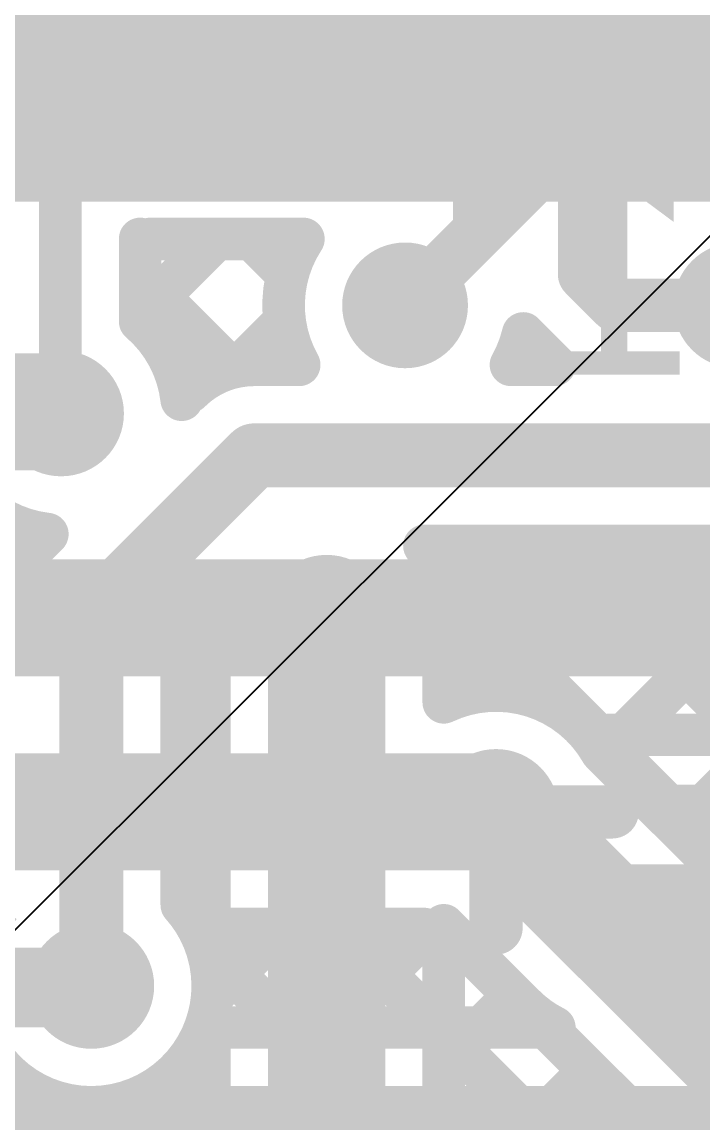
# Model space of a CAD drawing. Header units: millimetres. Extents: x 0 to 214, y 0 to 214.
# Drawn here: x 2.949 to 3.0769, y 3.0286 to 3.2354 of the extents above; entities that cross this region are included whole.
import ezdxf

# ---------------------------------------------------------------- set-up
doc = ezdxf.new("R2010")
doc.units = ezdxf.units.MM
doc.header["$MEASUREMENT"] = 0
for name, color, linetype in [('BottomLayer', 5, 'Continuous'), ('BottomOverlay', 54, 'Continuous'), ('BottomSolder', 6, 'Continuous'), ('TopLayer', 1, 'Continuous'), ('TopPaste', 8, 'Continuous'), ('TopSolder', 216, 'Continuous'), ('ViaHoleLayer', 16, 'Continuous')]:
    doc.layers.add(name, color=color, linetype=linetype)
doc.styles.add('Arial', font='', dxfattribs={"height": 0.2})
doc.styles.get('Arial').set_extended_font_data('Arial')

# ---------------------------------------------------------------- blocks, each defined once
blk = doc.blocks.new('LQFP_100_10')
at = {"layer": 'TopLayer'}
for points in [[(-0.0255905, 0.28149605), (-0.0255905, 0.32874015), (-0.0137795, 0.32874015), (-0.0137795, 0.28149605)], [(-0.005905500000000001, 0.28149605), (-0.005905499999999998, 0.32874015), (0.005905500000000001, 0.32874015), (0.005905499999999998, 0.28149605)], [(0.0137796, 0.28149605), (0.0137796, 0.32874015), (0.0255906, 0.32874015), (0.0255906, 0.28149605)], [(0.0334646, 0.28149605), (0.0334646, 0.32874015), (0.0452756, 0.32874015), (0.0452756, 0.28149605)], [(0.0531496, 0.28149605), (0.0531496, 0.32874015), (0.0649606, 0.32874015), (0.0649606, 0.28149605)], [(0.0728347, 0.28149605), (0.0728347, 0.32874015), (0.0846457, 0.32874015), (0.0846457, 0.28149605)], [(0.0925197, 0.28149605), (0.0925197, 0.32874015), (0.1043307, 0.32874015), (0.1043307, 0.28149605)]]:
    blk.add_hatch(color=1, dxfattribs=at).paths.add_polyline_path(points)
at = {"layer": 'TopPaste'}
for points in [[(-0.0255905, 0.28149605), (-0.0255905, 0.32874015), (-0.0137795, 0.32874015), (-0.0137795, 0.28149605)], [(-0.005905500000000001, 0.28149605), (-0.005905499999999998, 0.32874015), (0.005905500000000001, 0.32874015), (0.005905499999999998, 0.28149605)], [(0.0137796, 0.28149605), (0.0137796, 0.32874015), (0.0255906, 0.32874015), (0.0255906, 0.28149605)], [(0.0334646, 0.28149605), (0.0334646, 0.32874015), (0.0452756, 0.32874015), (0.0452756, 0.28149605)], [(0.0531496, 0.28149605), (0.0531496, 0.32874015), (0.0649606, 0.32874015), (0.0649606, 0.28149605)], [(0.0728347, 0.28149605), (0.0728347, 0.32874015), (0.0846457, 0.32874015), (0.0846457, 0.28149605)], [(0.0925197, 0.28149605), (0.0925197, 0.32874015), (0.1043307, 0.32874015), (0.1043307, 0.28149605)]]:
    blk.add_hatch(color=8, dxfattribs=at).paths.add_polyline_path(points)
at = {"layer": 'TopSolder'}
for points in [[(-0.0295905, 0.27749605), (-0.0295905, 0.33274015), (-0.009779499999999998, 0.33274015), (-0.009779500000000002, 0.27749605)], [(-0.009905500000000001, 0.27749605), (-0.0099055, 0.33274015), (0.009905500000000001, 0.33274015), (0.0099055, 0.27749605)], [(0.0097796, 0.27749605), (0.009779600000000001, 0.33274015), (0.0295906, 0.33274015), (0.0295906, 0.27749605)], [(0.0294646, 0.27749605), (0.0294646, 0.33274015), (0.0492756, 0.33274015), (0.0492756, 0.27749605)], [(0.0491496, 0.27749605), (0.0491496, 0.33274015), (0.0689606, 0.33274015), (0.0689606, 0.27749605)], [(0.0688347, 0.27749605), (0.0688347, 0.33274015), (0.0886457, 0.33274015), (0.0886457, 0.27749605)], [(0.0885197, 0.27749605), (0.0885197, 0.33274015), (0.1083307, 0.33274015), (0.1083307, 0.27749605)]]:
    blk.add_hatch(color=216, dxfattribs=at).paths.add_polyline_path(points)

msp = doc.modelspace()

# ---------------------------------------------------------------- hatches: boundary and pattern name
at = {"layer": 'BottomLayer'}
h = msp.add_hatch(color=5, dxfattribs=at)
edge = h.paths.add_edge_path()
edge.add_arc((3.0209236, 3.1821726), 0.011811, 0, 360)
h = msp.add_hatch(color=5, dxfattribs=at)
edge = h.paths.add_edge_path()
edge.add_arc((3.0831409, 3.1821726), 0.011811, 0, 360)
h = msp.add_hatch(color=5, dxfattribs=at)
edge = h.paths.add_edge_path()
edge.add_arc((2.956322, 3.1618655), 0.011811, 0, 360)
h = msp.add_hatch(color=5, dxfattribs=at)
edge = h.paths.add_edge_path()
edge.add_arc((3.00619, 3.1234797), 0.011811, 0, 360)
h = msp.add_hatch(color=5, dxfattribs=at)
edge = h.paths.add_edge_path()
edge.add_arc((3.038, 3.087), 0.011811, 0, 360)
h = msp.add_hatch(color=5, dxfattribs=at)
edge = h.paths.add_edge_path()
edge.add_arc((2.962, 3.054311), 0.011811, 0, 360)
at = {"layer": 'BottomSolder'}
h = msp.add_hatch(color=6, dxfattribs=at)
edge = h.paths.add_edge_path()
edge.add_arc((2.962, 3.054311), 0.0099055, 0, 360)
at = {"layer": 'TopLayer'}
h = msp.add_hatch(color=1, dxfattribs=at)
edge = h.paths.add_edge_path()
edge.add_arc((3.0209236, 3.1821726), 0.011811, 0, 360)
h = msp.add_hatch(color=1, dxfattribs=at)
edge = h.paths.add_edge_path()
edge.add_arc((3.0831409, 3.1821726), 0.011811, 0, 360)
h = msp.add_hatch(color=1, dxfattribs=at)
edge = h.paths.add_edge_path()
edge.add_arc((2.956322, 3.1618655), 0.011811, 0, 360)
h = msp.add_hatch(color=1, dxfattribs=at)
edge = h.paths.add_edge_path()
edge.add_arc((3.00619, 3.1234797), 0.011811, 0, 360)
h = msp.add_hatch(color=1, dxfattribs=at)
edge = h.paths.add_edge_path()
edge.add_arc((3.038, 3.087), 0.011811, 0, 360)
h = msp.add_hatch(color=1, dxfattribs=at)
edge = h.paths.add_edge_path()
edge.add_arc((2.962, 3.054311), 0.011811, 0, 360)
at = {"layer": 'TopSolder'}
h = msp.add_hatch(color=216, dxfattribs=at)
edge = h.paths.add_edge_path()
edge.add_arc((2.962, 3.054311), 0.0099055, 0, 360)
at = {"layer": 'ViaHoleLayer'}
h = msp.add_hatch(color=16, dxfattribs=at)
edge = h.paths.add_edge_path()
edge.add_arc((3.0209236, 3.1821726), 0.0059055, 0, 360)
h = msp.add_hatch(color=16, dxfattribs=at)
edge = h.paths.add_edge_path()
edge.add_arc((2.956322, 3.1618655), 0.0059055, 0, 360)
h = msp.add_hatch(color=16, dxfattribs=at)
edge = h.paths.add_edge_path()
edge.add_arc((3.00619, 3.1234797), 0.0059055, 0, 360)
h = msp.add_hatch(color=16, dxfattribs=at)
edge = h.paths.add_edge_path()
edge.add_arc((3.038, 3.087), 0.0059055, 0, 360)
h = msp.add_hatch(color=16, dxfattribs=at)
edge = h.paths.add_edge_path()
edge.add_arc((2.962, 3.054311), 0.0059055, 0, 360)

# ---------------------------------------------------------------- linework, layer by layer
at = {"layer": 'BottomLayer'}
for points, const_width in [([(3.0209236, 3.1821726), (3.084751, 3.246)], 0.01), ([(2.8968275, 3.1621726), (2.9560149, 3.1621726)], 0.022), ([(2.9560149, 3.1621726), (2.956322, 3.1618655)], 0.022), ([(2.8905203, 3.1234797), (3.00619, 3.1234797)], 0.022), ([(3.00619, 3.1234797), (3.1264797, 3.1234797)], 0.022), ([(3.0593669, 3.1014797), (3.1264797, 3.1014797)], 0.008), ([(3.0769939, 3.0881364), (3.0903372, 3.1014797)], 0.008), ([(3.0619973, 3.0965046), (3.0703655, 3.0881364)], 0.008), ([(2.856725, 3.087), (3.038, 3.087)], 0.022), ([(3.038, 3.087), (3.0588636, 3.0661364)], 0.022), ([(3.0631012, 3.0930114), (3.0679762, 3.0881364)], 0.008), ([(3.038, 3.087), (3.059811, 3.087)], 0.01), ([(3.038, 3.065189), (3.038, 3.087)], 0.01), ([(3.0679762, 3.0881364), (3.198162, 3.0881364)], 0.008), ([(3.0588636, 3.0661364), (3.2288525, 3.0661364)], 0.022), ([(2.9821516, 3.065), (3.0245016, 3.065)], 0.008), ([(2.9847346, 3.0524457), (2.9972889, 3.065)], 0.008), ([(3.0070732, 3.0465), (3.0251743, 3.0646011)], 0.008), ([(3.008649, 3.065), (3.027149, 3.0465)], 0.008), ([(2.9835369, 3.0618278), (2.9988647, 3.0465)], 0.008), ([(3.0319886, 3.0618988), (3.0432682, 3.0506192)], 0.008), ([(2.843, 3.054), (2.961689, 3.054)], 0.015), ([(2.961689, 3.054), (2.962, 3.054311)], 0.012), ([(3.0353575, 3.0465), (3.0413724, 3.0525149)], 0.008), ([(2.983432, 3.0465), (3.0489433, 3.0465)], 0.008), ([(2.864, 3.028), (3.51, 3.028)], 0.015)]:
    msp.add_lwpolyline(points, dxfattribs=dict(at, const_width=const_width))
for points, const_width in [([(3.0184236, 3.1821726, 1), (3.0234236, 3.1821726, 1)], 0.005), ([(2.9505149, 3.1621726, 1), (2.9615149, 3.1621726, 1)], 0.011), ([(2.9505149, 3.1621726, 1), (2.9615149, 3.1621726, 1)], 0.011), ([(2.950822, 3.1618655, 1), (2.961822, 3.1618655, 1)], 0.011), ([(3.00069, 3.1234797, 1), (3.01169, 3.1234797, 1)], 0.011), ([(3.00069, 3.1234797, 1), (3.01169, 3.1234797, 1)], 0.011), ([(3.0573669, 3.1014797, 1), (3.0613669, 3.1014797, 1)], 0.004), ([(3.0573669, 3.1014797, 1), (3.0613669, 3.1014797, 1)], 0.004), ([(3.0599973, 3.0965046, 1), (3.0639973, 3.0965046, 1)], 0.004), ([(3.0325, 3.087, 1), (3.0435, 3.087, 1)], 0.011), ([(3.0325, 3.087, 1), (3.0435, 3.087, 1)], 0.011), ([(3.0611012, 3.0930114, 1), (3.0651012, 3.0930114, 1)], 0.004), ([(3.0611012, 3.0930114, 1), (3.0651012, 3.0930114, 1)], 0.004), ([(3.0355, 3.087, 1), (3.0405, 3.087, 1)], 0.005), ([(3.0355, 3.087, 1), (3.0405, 3.087, 1)], 0.005), ([(3.057311, 3.087, 1), (3.062311, 3.087, 1)], 0.005), ([(3.0659762, 3.0881364, 1), (3.0699762, 3.0881364, 1)], 0.004), ([(3.0659762, 3.0881364, 1), (3.0699762, 3.0881364, 1)], 0.004), ([(3.0683655, 3.0881364, 1), (3.0723655, 3.0881364, 1)], 0.004), ([(3.0749939, 3.0881364, 1), (3.0789939, 3.0881364, 1)], 0.004), ([(3.0533636, 3.0661364, 1), (3.0643636, 3.0661364, 1)], 0.011), ([(3.0533636, 3.0661364, 1), (3.0643636, 3.0661364, 1)], 0.011), ([(3.0355, 3.065189, 1), (3.0405, 3.065189, 1)], 0.005), ([(2.9801516, 3.065, 1), (2.9841516, 3.065, 1)], 0.004), ([(2.9801516, 3.065, 1), (2.9841516, 3.065, 1)], 0.004), ([(2.9952889, 3.065, 1), (2.9992889, 3.065, 1)], 0.004), ([(3.006649, 3.065, 1), (3.010649, 3.065, 1)], 0.004), ([(3.0225016, 3.065, 1), (3.0265016, 3.065, 1)], 0.004), ([(3.0225016, 3.065, 1), (3.0265016, 3.065, 1)], 0.004), ([(3.0231743, 3.0646011, 1), (3.0271743, 3.0646011, 1)], 0.004), ([(2.9815369, 3.0618278, 1), (2.9855369, 3.0618278, 1)], 0.004), ([(3.0299886, 3.0618988, 1), (3.0339886, 3.0618988, 1)], 0.004), ([(3.0299886, 3.0618988, 1), (3.0339886, 3.0618988, 1)], 0.004), ([(2.957939, 3.054, 1), (2.965439, 3.054, 1)], 0.0075), ([(2.958689, 3.054, 1), (2.964689, 3.054, 1)], 0.006), ([(2.959, 3.054311, 1), (2.965, 3.054311, 1)], 0.006), ([(2.982811, 3.054311, 1), (2.986811, 3.054311, 1)], 0.004), ([(2.982811, 3.054311, 1), (2.986811, 3.054311, 1)], 0.004), ([(2.9827346, 3.0524457, 1), (2.9867346, 3.0524457, 1)], 0.004), ([(3.0393724, 3.0525149, 1), (3.0433724, 3.0525149, 1)], 0.004), ([(3.0412682, 3.0506192, 1), (3.0452682, 3.0506192, 1)], 0.004), ([(3.0412682, 3.0506192, 1), (3.0452682, 3.0506192, 1)], 0.004), ([(3.0413073, 3.0505801, 1), (3.0453073, 3.0505801, 1)], 0.004), ([(2.981432, 3.0465, 1), (2.985432, 3.0465, 1)], 0.004), ([(2.981432, 3.0465, 1), (2.985432, 3.0465, 1)], 0.004), ([(2.9968647, 3.0465, 1), (3.0008647, 3.0465, 1)], 0.004), ([(3.0050732, 3.0465, 1), (3.0090732, 3.0465, 1)], 0.004), ([(3.025149, 3.0465, 1), (3.029149, 3.0465, 1)], 0.004), ([(3.0333575, 3.0465, 1), (3.0373575, 3.0465, 1)], 0.004), ([(3.0469433, 3.0465, 1), (3.0509433, 3.0465, 1)], 0.004), ([(3.0469433, 3.0465, 1), (3.0509433, 3.0465, 1)], 0.004), ([(3.0469433, 3.0465, 1), (3.0509433, 3.0465, 1)], 0.004)]:
    msp.add_lwpolyline(points, format="xyb", close=True, dxfattribs=dict(at, const_width=const_width))
at = {"layer": 'BottomLayer', "const_width": 0.008}
for points in [[(3.0593669, 3.1014797, -0.09037531577586386), (3.0631012, 3.0930114)], [(2.9821516, 3.065, -0.1225311831084753), (2.984811, 3.054311)], [(3.0319886, 3.0618988, -0.07898249070827945), (3.0245016, 3.065)], [(2.984811, 3.054311, -0.08759654119611673), (2.983432, 3.0465)], [(3.0489433, 3.0465, -0.08020014203011612), (3.0432682, 3.0506192)], [(3.0489433, 3.0465, -0.07956746055806685), (3.0433073, 3.0505801)]]:
    msp.add_lwpolyline(points, format="xyb", dxfattribs=at)
at = {"layer": 'BottomSolder'}
msp.add_line((0.0144901, 0.1343284), (214.0602332, 213.986523), dxfattribs=at)
at = {"layer": 'TopLayer'}
for points, const_width in [([(2.9758685, 3.2292764), (2.9758685, 3.3278685)], 0.01), ([(3.0152386, 3.2292764), (3.0152386, 3.2692386)], 0.01), ([(2.9955535, 3.2292764), (2.9955535, 3.2657417)], 0.01), ([(2.9561835, 3.162004), (2.9561835, 3.2292764)], 0.008), ([(3.0349236, 3.1961726), (3.0349236, 3.2292764)], 0.01), ([(3.0546087, 3.1880305), (3.0546087, 3.2292764)], 0.01), ([(3.0209236, 3.1821726), (3.0349236, 3.1961726)], 0.01), ([(2.8789947, 3.1946543), (2.9456348, 3.1280142)], 0.008), ([(2.9711835, 3.1791709), (2.9711835, 3.1946543)], 0.008), ([(2.9711835, 3.1803161), (2.9855217, 3.1946543)], 0.008), ([(2.973089, 3.1946543), (2.9786481, 3.1946543)], 0.008), ([(2.9786481, 3.1946543), (2.992774, 3.1946543)], 0.008), ([(2.9786481, 3.1946543), (2.992774, 3.1946543)], 0.008), ([(2.9921319, 3.1946543), (2.9988522, 3.187934)], 0.008), ([(2.992774, 3.1946543), (2.9983331, 3.1946543)], 0.008), ([(2.9983331, 3.1946543), (3.0018304, 3.1946543)], 0.008), ([(2.9983331, 3.1946543), (3.0018304, 3.1946543)], 0.008), ([(3.0546087, 3.1880305), (3.0604666, 3.1821726)], 0.01), ([(2.9711835, 3.1873184), (2.988104, 3.1703979)], 0.008), ([(3.0604666, 3.1821726), (3.0831409, 3.1821726)], 0.01), ([(2.989945, 3.1707933), (2.9983123, 3.1791606)], 0.008), ([(3.0433089, 3.1767029), (3.0490118, 3.171)], 0.008), ([(3.0418882, 3.1731823), (3.0440705, 3.171)], 0.008), ([(2.9925881, 3.171), (3.001036, 3.171)], 0.008), ([(3.0408112, 3.171), (3.0490118, 3.171)], 0.008), ([(2.9561835, 3.162004), (2.956322, 3.1618655)], 0.008), ([(2.962, 3.1234119), (2.9925881, 3.154)], 0.012), ([(2.9925881, 3.154), (3.194, 3.154)], 0.012), ([(2.9499984, 3.1354519), (2.9537468, 3.1392003)], 0.008), ([(3.0245623, 3.137), (3.1873726, 3.137)], 0.008), ([(3.0289536, 3.124949), (3.0410046, 3.137)], 0.008), ([(3.0289536, 3.124949), (3.0410046, 3.137)], 0.008), ([(3.0417839, 3.109495), (3.0692889, 3.137)], 0.008), ([(3.0497862, 3.137), (3.1185794, 3.0682068)], 0.008), ([(3.0583429, 3.0977697), (3.0975732, 3.137)], 0.008), ([(3.072485, 3.0836275), (3.1258575, 3.137)], 0.008), ([(3.0780705, 3.137), (3.1327216, 3.082349)], 0.008), ([(3.00619, 2.777), (3.00619, 3.1234797)], 0.022), ([(3.0278412, 3.1306607), (3.108, 3.0505019)], 0.008), ([(2.8848895, 3.0657378), (2.9452067, 3.126055)], 0.008), ([(2.962, 3.054311), (2.962, 3.1234119)], 0.012), ([(2.979, 3.1163703), (2.9835258, 3.1208961)], 0.008), ([(2.98419, 3.0595974), (2.98419, 3.1174513)], 0.008), ([(3.02819, 3.1075938), (3.02819, 3.1174513)], 0.008), ([(2.979, 3.0695209), (2.979, 3.1163703)], 0.008), ([(2.979, 3.1032797), (2.98419, 3.1084697)], 0.008), ([(3.0578192, 3.0982934), (3.108, 3.0481126)], 0.008), ([(2.979, 3.094649), (2.98419, 3.089459)], 0.008), ([(3.038, 3.087), (3.101, 3.024)], 0.022), ([(2.979, 3.0749954), (2.98419, 3.0801854)], 0.008), ([(2.979, 3.0749954), (2.98419, 3.0801854)], 0.008), ([(3.02819, 3.0656974), (3.079, 3.0148874)], 0.008), ([(3.02819, 2.9985635), (3.02819, 3.0656974)], 0.008), ([(3.02819, 3.0393325), (3.0413724, 3.0525149)], 0.008), ([(2.98419, 2.7861126), (2.98419, 3.0490246)], 0.008), ([(3.02819, 3.045459), (3.079, 2.994649)], 0.008), ([(2.9785099, 3.0385705), (2.98419, 3.0328904)], 0.008), ([(3.02819, 3.0110482), (3.0555146, 3.0383728)], 0.008), ([(2.9414581, 3.0091692), (2.9638653, 3.0315764)], 0.008), ([(2.956663, 3.0321331), (2.98419, 3.0046061)], 0.008)]:
    msp.add_lwpolyline(points, dxfattribs=dict(at, const_width=const_width))
for points, const_width in [([(2.9541835, 3.2292764, 1), (2.9581835, 3.2292764, 1)], 0.004), ([(2.9733685, 3.2292764, 1), (2.9783685, 3.2292764, 1)], 0.005), ([(2.9930535, 3.2292764, 1), (2.9980535, 3.2292764, 1)], 0.005), ([(3.0127386, 3.2292764, 1), (3.0177386, 3.2292764, 1)], 0.005), ([(3.0324236, 3.2292764, 1), (3.0374236, 3.2292764, 1)], 0.005), ([(3.0521087, 3.2292764, 1), (3.0571087, 3.2292764, 1)], 0.005), ([(3.0324236, 3.1961726, 1), (3.0374236, 3.1961726, 1)], 0.005), ([(3.0324236, 3.1961726, 1), (3.0374236, 3.1961726, 1)], 0.005), ([(2.9691835, 3.1946543, 1), (2.9731835, 3.1946543, 1)], 0.004), ([(2.971089, 3.1946543, 1), (2.975089, 3.1946543, 1)], 0.004), ([(2.9766481, 3.1946543, 1), (2.9806481, 3.1946543, 1)], 0.004), ([(2.9766481, 3.1946543, 1), (2.9806481, 3.1946543, 1)], 0.004), ([(2.9766481, 3.1946543, 1), (2.9806481, 3.1946543, 1)], 0.004), ([(2.9835217, 3.1946543, 1), (2.9875217, 3.1946543, 1)], 0.004), ([(2.9901319, 3.1946543, 1), (2.9941319, 3.1946543, 1)], 0.004), ([(2.990774, 3.1946543, 1), (2.994774, 3.1946543, 1)], 0.004), ([(2.990774, 3.1946543, 1), (2.994774, 3.1946543, 1)], 0.004), ([(2.990774, 3.1946543, 1), (2.994774, 3.1946543, 1)], 0.004), ([(2.9963331, 3.1946543, 1), (3.0003331, 3.1946543, 1)], 0.004), ([(2.9963331, 3.1946543, 1), (3.0003331, 3.1946543, 1)], 0.004), ([(2.9963331, 3.1946543, 1), (3.0003331, 3.1946543, 1)], 0.004), ([(2.9998304, 3.1946543, 1), (3.0038304, 3.1946543, 1)], 0.004), ([(2.9998304, 3.1946543, 1), (3.0038304, 3.1946543, 1)], 0.004), ([(2.9998304, 3.1946543, 1), (3.0038304, 3.1946543, 1)], 0.004), ([(2.9968522, 3.187934, 1), (3.0008522, 3.187934, 1)], 0.004), ([(3.0521087, 3.1880305, 1), (3.0571087, 3.1880305, 1)], 0.005), ([(3.0521087, 3.1880305, 1), (3.0571087, 3.1880305, 1)], 0.005), ([(2.9691835, 3.1873184, 1), (2.9731835, 3.1873184, 1)], 0.004), ([(3.0184236, 3.1821726, 1), (3.0234236, 3.1821726, 1)], 0.005), ([(3.0579666, 3.1821726, 1), (3.0629666, 3.1821726, 1)], 0.005), ([(3.0579666, 3.1821726, 1), (3.0629666, 3.1821726, 1)], 0.005), ([(2.9691835, 3.1803161, 1), (2.9731835, 3.1803161, 1)], 0.004), ([(2.9691835, 3.1791709, 1), (2.9731835, 3.1791709, 1)], 0.004), ([(2.9691835, 3.1791709, 1), (2.9731835, 3.1791709, 1)], 0.004), ([(2.9963123, 3.1791606, 1), (3.0003123, 3.1791606, 1)], 0.004), ([(3.0411164, 3.1768981, 1), (3.0451164, 3.1768981, 1)], 0.004), ([(3.0413089, 3.1767029, 1), (3.0453089, 3.1767029, 1)], 0.004), ([(3.0398882, 3.1731823, 1), (3.0438882, 3.1731823, 1)], 0.004), ([(2.986104, 3.1703979, 1), (2.990104, 3.1703979, 1)], 0.004), ([(2.987945, 3.1707933, 1), (2.991945, 3.1707933, 1)], 0.004), ([(2.9905881, 3.171, 1), (2.9945881, 3.171, 1)], 0.004), ([(2.9905881, 3.171, 1), (2.9945881, 3.171, 1)], 0.004), ([(2.9905881, 3.171, 1), (2.9945881, 3.171, 1)], 0.004), ([(2.999036, 3.171, 1), (3.003036, 3.171, 1)], 0.004), ([(2.999036, 3.171, 1), (3.003036, 3.171, 1)], 0.004), ([(3.0388112, 3.171, 1), (3.0428112, 3.171, 1)], 0.004), ([(3.0388112, 3.171, 1), (3.0428112, 3.171, 1)], 0.004), ([(3.0420705, 3.171, 1), (3.0460705, 3.171, 1)], 0.004), ([(3.0470118, 3.171, 1), (3.0510118, 3.171, 1)], 0.004), ([(3.0470118, 3.171, 1), (3.0510118, 3.171, 1)], 0.004), ([(2.9785481, 3.1660016, 1), (2.9825481, 3.1660016, 1)], 0.004), ([(2.9785673, 3.1660208, 1), (2.9825673, 3.1660208, 1)], 0.004), ([(2.9769872, 3.1644407, 1), (2.9809872, 3.1644407, 1)], 0.004), ([(2.9541835, 3.162004, 1), (2.9581835, 3.162004, 1)], 0.004), ([(2.9541835, 3.162004, 1), (2.9581835, 3.162004, 1)], 0.004), ([(2.954322, 3.1618655, 1), (2.958322, 3.1618655, 1)], 0.004), ([(2.9895881, 3.154, 1), (2.9955881, 3.154, 1)], 0.006), ([(2.9895881, 3.154, 1), (2.9955881, 3.154, 1)], 0.006), ([(2.9517468, 3.1392003, 1), (2.9557468, 3.1392003, 1)], 0.004), ([(2.9517468, 3.1392003, 1), (2.9557468, 3.1392003, 1)], 0.004), ([(3.0225623, 3.137, 1), (3.0265623, 3.137, 1)], 0.004), ([(3.0225623, 3.137, 1), (3.0265623, 3.137, 1)], 0.004), ([(3.0390046, 3.137, 1), (3.0430046, 3.137, 1)], 0.004), ([(3.0390046, 3.137, 1), (3.0430046, 3.137, 1)], 0.004), ([(3.0477862, 3.137, 1), (3.0517862, 3.137, 1)], 0.004), ([(3.0672889, 3.137, 1), (3.0712889, 3.137, 1)], 0.004), ([(3.0760705, 3.137, 1), (3.0800705, 3.137, 1)], 0.004), ([(2.9479792, 3.1354327, 1), (2.9519792, 3.1354327, 1)], 0.004), ([(2.9479984, 3.1354519, 1), (2.9519984, 3.1354519, 1)], 0.004), ([(2.9479984, 3.1354519, 1), (2.9519984, 3.1354519, 1)], 0.004), ([(3.00069, 3.1234797, 1), (3.01169, 3.1234797, 1)], 0.011), ([(3.0258412, 3.1306607, 1), (3.0298412, 3.1306607, 1)], 0.004), ([(2.9436348, 3.1280142, 1), (2.9476348, 3.1280142, 1)], 0.004), ([(2.9432067, 3.126055, 1), (2.9472067, 3.126055, 1)], 0.004), ([(2.959, 3.1234119, 1), (2.965, 3.1234119, 1)], 0.006), ([(2.959, 3.1234119, 1), (2.965, 3.1234119, 1)], 0.006), ([(3.0269536, 3.124949, 1), (3.0309536, 3.124949, 1)], 0.004), ([(3.0269536, 3.124949, 1), (3.0309536, 3.124949, 1)], 0.004), ([(3.027001, 3.1234797, 1), (3.031001, 3.1234797, 1)], 0.004), ([(3.027001, 3.1234797, 1), (3.031001, 3.1234797, 1)], 0.004), ([(2.9815258, 3.1208961, 1), (2.9855258, 3.1208961, 1)], 0.004), ([(2.9815258, 3.1208961, 1), (2.9855258, 3.1208961, 1)], 0.004), ([(2.98219, 3.1174513, 1), (2.98619, 3.1174513, 1)], 0.004), ([(2.98219, 3.1174513, 1), (2.98619, 3.1174513, 1)], 0.004), ([(3.02619, 3.1174513, 1), (3.03019, 3.1174513, 1)], 0.004), ([(3.02619, 3.1174513, 1), (3.03019, 3.1174513, 1)], 0.004), ([(2.977, 3.1163703, 1), (2.981, 3.1163703, 1)], 0.004), ([(2.977, 3.1163703, 1), (2.981, 3.1163703, 1)], 0.004), ([(3.0397839, 3.109495, 1), (3.0437839, 3.109495, 1)], 0.004), ([(2.98219, 3.1084697, 1), (2.98619, 3.1084697, 1)], 0.004), ([(3.02619, 3.1075938, 1), (3.03019, 3.1075938, 1)], 0.004), ([(3.02619, 3.1075938, 1), (3.03019, 3.1075938, 1)], 0.004), ([(2.977, 3.1032797, 1), (2.981, 3.1032797, 1)], 0.004), ([(3.0558192, 3.0982934, 1), (3.0598192, 3.0982934, 1)], 0.004), ([(3.0558192, 3.0982934, 1), (3.0598192, 3.0982934, 1)], 0.004), ([(3.0563429, 3.0977697, 1), (3.0603429, 3.0977697, 1)], 0.004), ([(2.977, 3.094649, 1), (2.981, 3.094649, 1)], 0.004), ([(3.0325, 3.087, 1), (3.0435, 3.087, 1)], 0.011), ([(2.98219, 3.089459, 1), (2.98619, 3.089459, 1)], 0.004), ([(3.070485, 3.0836275, 1), (3.074485, 3.0836275, 1)], 0.004), ([(2.98219, 3.0801854, 1), (2.98619, 3.0801854, 1)], 0.004), ([(2.98219, 3.0801854, 1), (2.98619, 3.0801854, 1)], 0.004), ([(2.977, 3.0749954, 1), (2.981, 3.0749954, 1)], 0.004), ([(2.977, 3.0749954, 1), (2.981, 3.0749954, 1)], 0.004), ([(2.977, 3.0695209, 1), (2.981, 3.0695209, 1)], 0.004), ([(2.977, 3.0695209, 1), (2.981, 3.0695209, 1)], 0.004), ([(3.02619, 3.0656974, 1), (3.03019, 3.0656974, 1)], 0.004), ([(3.02619, 3.0656974, 1), (3.03019, 3.0656974, 1)], 0.004), ([(2.98219, 3.0595974, 1), (2.98619, 3.0595974, 1)], 0.004), ([(2.98219, 3.0595974, 1), (2.98619, 3.0595974, 1)], 0.004), ([(2.959, 3.054311, 1), (2.965, 3.054311, 1)], 0.006), ([(3.0393724, 3.0525149, 1), (3.0433724, 3.0525149, 1)], 0.004), ([(2.98219, 3.0490246, 1), (2.98619, 3.0490246, 1)], 0.004), ([(2.98219, 3.0490246, 1), (2.98619, 3.0490246, 1)], 0.004), ([(3.02619, 3.045459, 1), (3.03019, 3.045459, 1)], 0.004), ([(3.02619, 3.0393325, 1), (3.03019, 3.0393325, 1)], 0.004), ([(2.9765099, 3.0385705, 1), (2.9805099, 3.0385705, 1)], 0.004), ([(3.0535146, 3.0383728, 1), (3.0575146, 3.0383728, 1)], 0.004), ([(2.98219, 3.0328904, 1), (2.98619, 3.0328904, 1)], 0.004), ([(2.954663, 3.0321331, 1), (2.958663, 3.0321331, 1)], 0.004), ([(2.9618653, 3.0315764, 1), (2.9658653, 3.0315764, 1)], 0.004)]:
    msp.add_lwpolyline(points, format="xyb", close=True, dxfattribs=dict(at, const_width=const_width))
at = {"layer": 'TopLayer', "const_width": 0.008}
for points in [[(3.001036, 3.171, -0.2796776565981617), (3.0018304, 3.1946543)], [(2.9537468, 3.1392003, -0.6490303818443526), (2.9411835, 3.1789291)], [(2.9711835, 3.1791709, -0.1892354256216848), (2.9789872, 3.1644407)], [(3.0431164, 3.1768981, -0.0697410325332242), (3.0408112, 3.171)], [(2.9805481, 3.1660016, -0.1993267855441437), (2.9925881, 3.171)], [(2.9805673, 3.1660208, -0.198912367379658), (2.9925881, 3.171)], [(3.0245623, 3.137, -0.1599481919405752), (3.029001, 3.1234797)], [(2.945, 3.1234119, -0.1993267855441598), (2.9499984, 3.1354519)], [(2.945, 3.1234119, -0.198912367379658), (2.9499792, 3.1354327)], [(3.029001, 3.1234797, -0.066963219576081), (3.02819, 3.1174513)], [(2.98419, 3.1174513, -0.03850606754645981), (2.9835258, 3.1208961)], [(3.02819, 3.1075938, -0.3928811756247466), (3.0578192, 3.0982934)], [(2.98419, 3.0490246, -1.284777912513551), (2.945, 3.0695209)], [(2.979, 3.0695209, -0.1246413977279121), (2.98419, 3.0595974)]]:
    msp.add_lwpolyline(points, format="xyb", dxfattribs=at)
at = {"layer": 'TopSolder'}
msp.add_line((0.0144901, 0.1343287), (214.0602332, 213.986523), dxfattribs=at)

# ---------------------------------------------------------------- block references
msp.add_blockref('LQFP_100_10', (2.9758685, 2.9241583))

# ---------------------------------------------------------------- texts
at = {"layer": 'BottomOverlay', "style": 'Arial', "text_generation_flag": 2}
msp.add_text('L1', height=0.04, dxfattribs=at).set_placement((3.1077989, 3.1691791))

doc.saveas('drawing.dxf')
